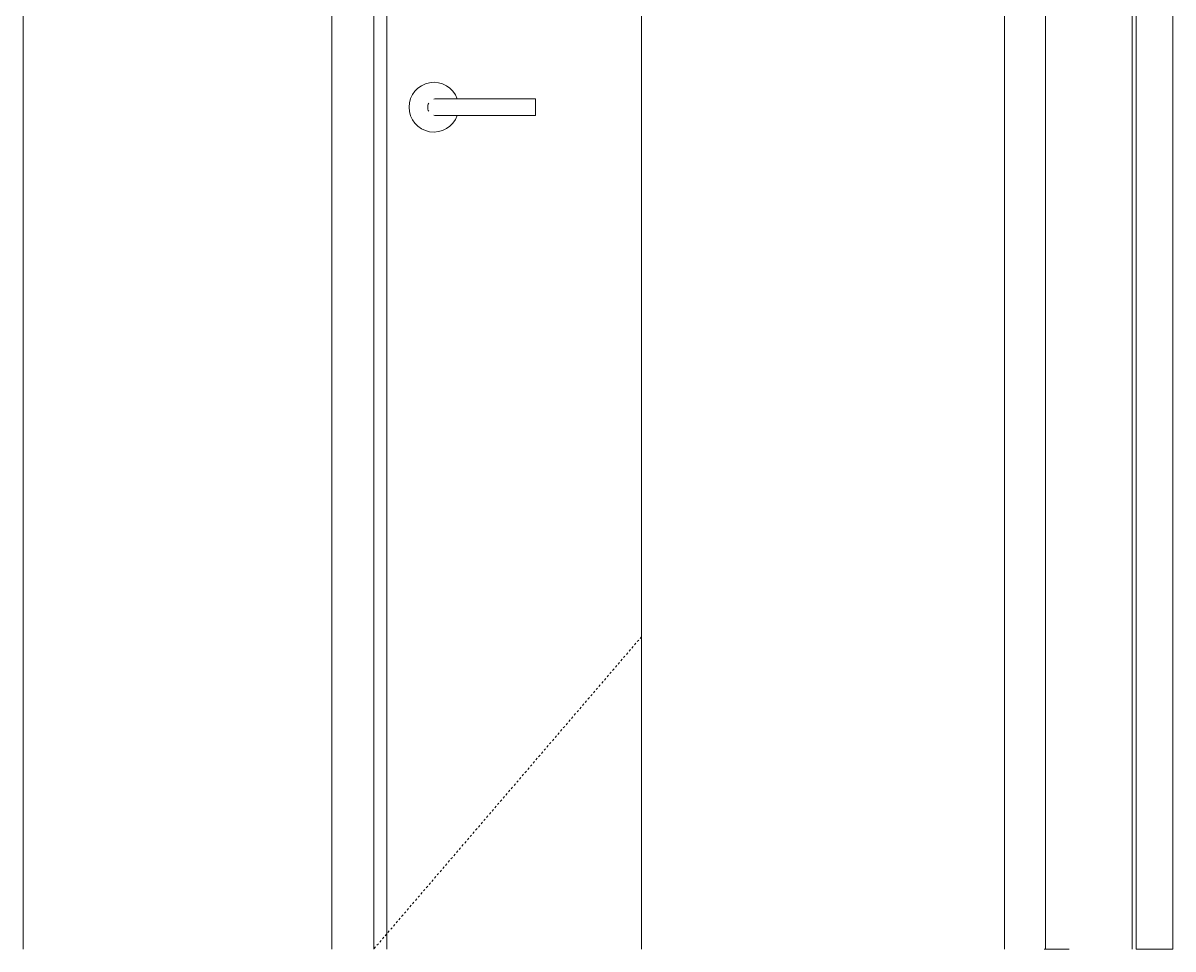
# Model space of a CAD drawing. Header units: inches. Extents: x 9661 to 15313, y -314 to 660.
# Drawn here: x 11688.7 to 11743.4, y 268 to 312 of the extents above; entities that cross this region are included whole.
import ezdxf

# ---------------------------------------------------------------- set-up
doc = ezdxf.new("R2010")
doc.units = ezdxf.units.IN
doc.header["$MEASUREMENT"] = 0
doc.linetypes.add('Dash 1_16_', pattern=[0.12499999999999999, 0.06249999999999999, -0.06249999999999999])
for name, color, linetype, lineweight in [('0-1', 7, 'Continuous', 5), ('0-4', 7, 'Continuous', 9), ('A-DOOR-2', 7, 'Dash 1_16_', 9), ('A-DOOR-3', 7, 'Continuous', 9), ('A-DOOR-4', 50, 'Continuous', 20), ('A-DOOR-FRAM-3', 7, 'Continuous', 9), ('I-WALL-1', 55, 'Continuous', 9)]:
    doc.layers.add(name, color=color, linetype=linetype, lineweight=lineweight)

# ---------------------------------------------------------------- blocks, each defined once
blk = doc.blocks.new('HOLLOW METAL - UNIT DOOR-2191978-BUILDING SECTION - EAST_WEST - COURTYARD - LOOKING NORTH')
at = {"layer": 'A-DOOR-2'}
blk.add_line((11718.11439611053, 282.8312499973053), (11705.40189611278, 267.9999999999274), dxfattribs=at)
at = {"layer": 'A-DOOR-3'}
for p, q in [((11713.0794305616, 308.3937007873296), (11708.94557229388, 308.3937007873296)), ((11713.0794305616, 308.393700787329), (11713.0794305616, 307.9999999999274)), ((11708.94557229388, 307.6062992125265), (11713.0794305616, 307.6062992125264)), ((11713.0794305616, 307.9999999999274), (11713.0794305616, 307.6062992125258))]:
    blk.add_line(p, q, dxfattribs=at)
at = {"layer": 'A-DOOR-3', "flags": 128}
for points in [[(11708.94557229388, 308.3937007873296), (11708.92195654535, 308.3937007873296), (11708.89837857697, 308.3937007873296), (11708.87487610847, 308.3937007873296), (11708.85148673879, 308.3937007873296), (11708.82824788593, 308.3937007873296), (11708.80519672709, 308.3937007873296), (11708.78237013922, 308.3937007873296), (11708.75980463997, 308.3937007873296), (11708.73753632935, 308.3937007873296), (11708.71560083189, 308.3937007873296), (11708.69403323971, 308.3937007873296), (11708.67286805636, 308.3937007873296), (11708.65213914161, 308.3937007873296), (11708.63187965731, 308.3937007873296), (11708.61212201432, 308.3937007873296), (11708.59289782063, 308.3937007873296), (11708.57423783088, 308.3937007873296), (11708.55617189705, 308.3937007873296), (11708.53872892078, 308.3937007873296), (11708.52193680713, 308.3937007873296), (11708.50582241988, 308.3937007873296), (11708.49041153862, 308.3937007873296), (11708.47572881748, 308.3937007873296), (11708.46179774567, 308.3937007873296), (11708.44864060994, 308.3937007873296), (11708.43627845889, 308.3937007873296), (11708.42473106934, 308.3937007873296), (11708.41401691464, 308.3937007873296), (11708.40415313516, 308.3937007873296), (11708.39515551083, 308.3937007873296), (11708.38703843594, 308.3937007873296), (11708.37981489607, 308.3937007873296), (11708.37349644735, 308.3937007873296), (11708.36809319795, 308.3937007873296), (11708.36361379192, 308.3937007873296), (11708.36006539534, 308.3937007873296), (11708.3574536849, 308.3937007873296), (11708.35578283878, 308.3937007873296), (11708.35505552996, 308.3937007873296)], [(11708.35502111278, 307.6062992125265), (11708.35549349073, 307.6062992125265), (11708.3569098689, 307.6062992125265), (11708.35926798137, 307.6062992125265), (11708.36256405567, 307.6062992125265), (11708.36679281878, 307.6062992125265), (11708.37194750558, 307.6062992125265), (11708.37801986968, 307.6062992125265), (11708.38500019659, 307.6062992125265), (11708.39287731927, 307.6062992125265), (11708.401638636, 307.6062992125265), (11708.41127013056, 307.6062992125265), (11708.4217563946, 307.6062992125265), (11708.43308065234, 307.6062992125265), (11708.44522478738, 307.6062992125265), (11708.45816937169, 307.6062992125265), (11708.4718936967, 307.6062992125265), (11708.48637580643, 307.6062992125265), (11708.50159253258, 307.6062992125265), (11708.51751953163, 307.6062992125265), (11708.53413132379, 307.6062992125265), (11708.55140133374, 307.6062992125265), (11708.56930193313, 307.6062992125265), (11708.58780448484, 307.6062992125265), (11708.60687938872, 307.6062992125265), (11708.626496129, 307.6062992125265), (11708.64662332307, 307.6062992125265), (11708.66722877173, 307.6062992125265), (11708.68827951065, 307.6062992125265), (11708.70974186313, 307.6062992125265), (11708.73158149399, 307.6062992125265), (11708.75376346449, 307.6062992125265), (11708.77625228819, 307.6062992125265), (11708.79901198778, 307.6062992125265), (11708.8220061526, 307.6062992125265), (11708.84519799689, 307.6062992125265), (11708.86855041864, 307.6062992125265), (11708.89202605896, 307.6062992125265), (11708.91558736183, 307.6062992125265), (11708.9391966342, 307.6062992125265), (11708.94557229388, 307.6062992125265)]]:
    blk.add_lwpolyline(points, dxfattribs=at)
at = {"layer": 'A-DOOR-3'}
for centre, radius, start, end in [((11708.25659591593, 307.9999999999275), 1.181102362205216, 19.63433907514924, 179.9999999999972), ((11708.35502111278, 307.9999999999275), 0.3937007874028495, 149.9999999998541, 180), ((11708.35502111278, 307.9999999999275), 0.3937007874014561, 90, 104.9999999999869), ((11708.25659591593, 307.9999999999275), 1.18110236220468, 179.9999999999986, 340.4367454353587), ((11708.35502111278, 307.9999999999275), 0.3937007874006586, 180, 210.0000000000027), ((11708.35502111278, 307.9999999999275), 0.3937007874028495, 255.0000000000633, 269.9999999999996)]:
    blk.add_arc(centre, radius, start, end, dxfattribs=at)
at = {"layer": 'A-DOOR-FRAM-3'}
for p, q in [((11703.40189611278, 355.9999999999275), (11703.40189611278, 267.9999999999277)), ((11705.40189611278, 267.9999999999276), (11705.40189611278, 351.9999999999276)), ((11706.02689611278, 267.9999999999276), (11706.02689611278, 351.3749999999276))]:
    blk.add_line(p, q, dxfattribs=at)
blk = doc.blocks.new('HOLLOW METAL - UNIT DOOR-V16-BUILDING SECTION - EAST_WEST - COURTYARD - LOOKING NORTH')
at = {"layer": 'A-DOOR-4'}
for p, q in [((11741.61439611133, 351.9999999999583), (11741.61439611133, 267.9999999999578)), ((11743.36439611133, 267.9999999999578), (11743.36439611133, 351.9999999999583)), ((11741.61439611133, 267.9999999999578), (11743.36439611133, 267.9999999999578))]:
    blk.add_line(p, q, dxfattribs=at)
at = {"layer": 'A-DOOR-FRAM-3'}
for p, q in [((11735.36439611132, 267.999999999958), (11735.36439611132, 351.9999999999584)), ((11737.30189611132, 267.999999999958), (11737.30189611132, 351.3749999999583)), ((11741.42689611132, 267.999999999958), (11741.42689611132, 351.3749999999583)), ((11737.30189611132, 267.999999999958), (11737.23939611023, 267.999999999958)), ((11738.4393961106, 267.999999999958), (11737.30189611132, 267.999999999958))]:
    blk.add_line(p, q, dxfattribs=at)
blk = doc.blocks.new('CTR - 1st Phase - Common Walls_rvt-1-BUILDING SECTION - EAST_WEST - COURTYARD - LOOKING NORTH')
at = {"layer": 'I-WALL-1'}
for p, q in [((11718.11439611053, 396.9999999999584), (11718.11439611053, 267.9999999999586)), ((11688.73939611487, 372.8749815332997), (11688.73939611487, 267.9999999997614))]:
    blk.add_line(p, q, dxfattribs=at)
at = {"layer": '0-4'}
for name in ['HOLLOW METAL - UNIT DOOR-2191978-BUILDING SECTION - EAST_WEST - COURTYARD - LOOKING NORTH', 'HOLLOW METAL - UNIT DOOR-V16-BUILDING SECTION - EAST_WEST - COURTYARD - LOOKING NORTH']:
    blk.add_blockref(name, (0, 0), dxfattribs=at)

msp = doc.modelspace()

# ---------------------------------------------------------------- block references
at = {"layer": '0-1'}
msp.add_blockref('CTR - 1st Phase - Common Walls_rvt-1-BUILDING SECTION - EAST_WEST - COURTYARD - LOOKING NORTH', (0, 0), dxfattribs=at)

doc.saveas('drawing.dxf')
